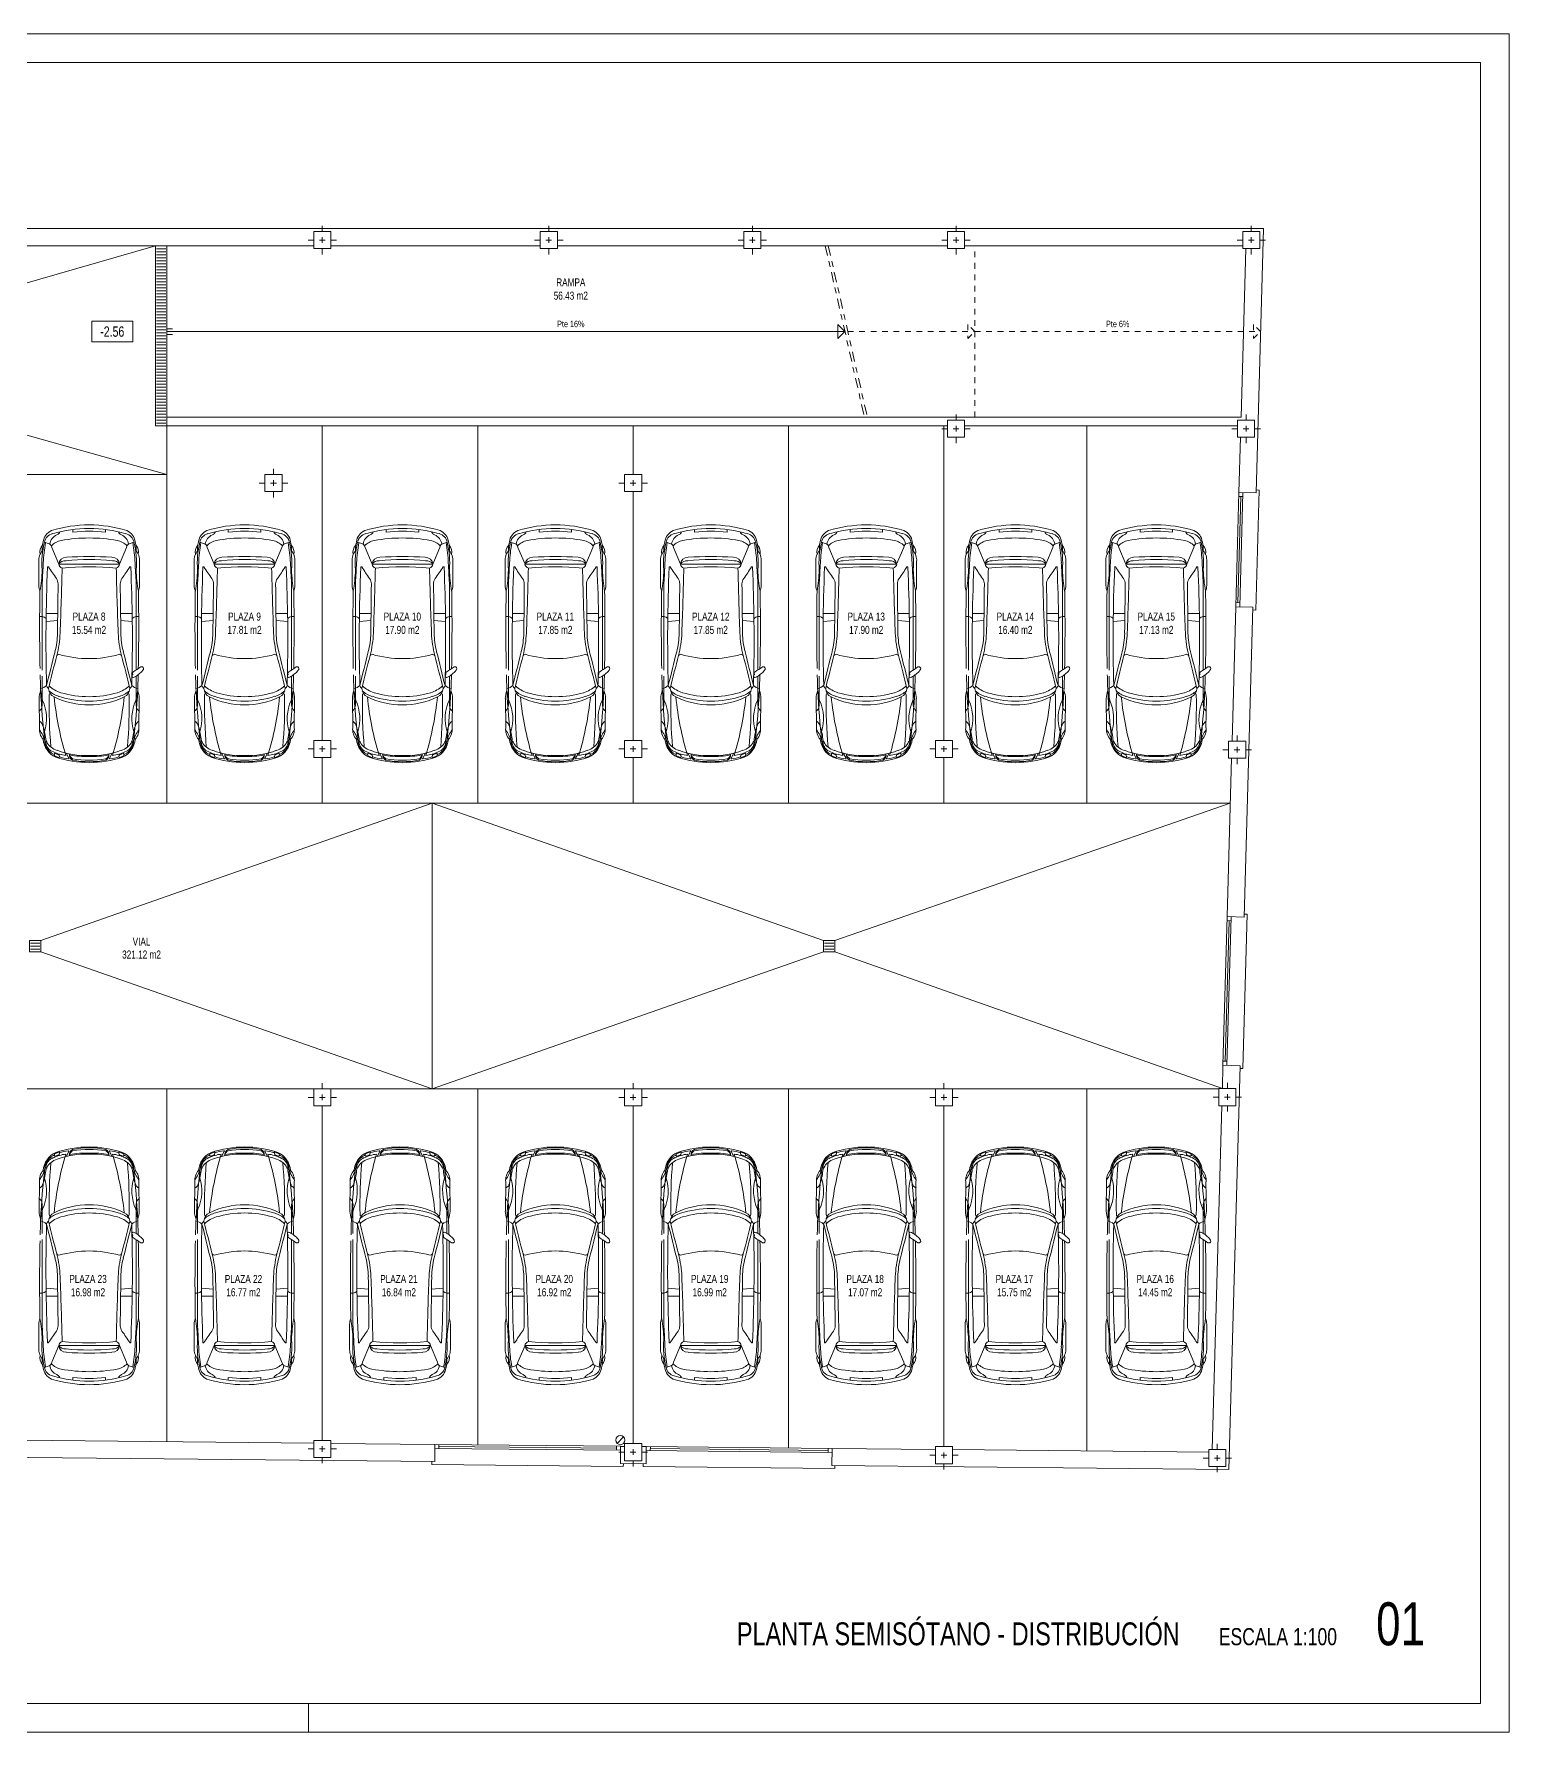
# Model space of a CAD drawing. Header units: millimetres. Extents: x 1426 to 1585, y -58 to 4.
# Drawn here: x 1452.66 to 1478.46, y -26.03 to 3.67 of the extents above; entities that cross this region are included whole.
import ezdxf
from ezdxf.enums import TextEntityAlignment as Align

# ---------------------------------------------------------------- set-up
doc = ezdxf.new("R2010")
doc.units = ezdxf.units.MM
doc.header["$LTSCALE"] = 0.35
doc.linetypes.add('DASHDOT', pattern=[1, 0.5, -0.25, 0, -0.25])
doc.linetypes.add('HIDDEN', pattern=[0.375, 0.25, -0.125])
for name, color, linetype, lineweight in [('BAJANTES', 9, 'Continuous', 0), ('CARATULA', 7, 'Continuous', 0), ('CARPINTERIA', 4, 'Continuous', 0), ('ESCALERAS', 7, 'Continuous', 0), ('FORMATO', 7, 'Continuous', 0), ('GRAFISMOS', 8, 'DASHDOT', 0), ('MUEBLES', 7, 'Continuous', 0), ('MUROS', 1, 'Continuous', 0), ('OCULTO', 11, 'HIDDEN', 0), ('PARKING', 9, 'Continuous', 0), ('PENDIENTES', 250, 'Continuous', 0), ('PILARES', 7, 'Continuous', 0), ('SENTIDO_ESCALERA', 9, 'Continuous', 0), ('SUMIDEROS', 8, 'Continuous', 0), ('SUPERFICIES', 2, 'Continuous', 0), ('TEXTOS', 3, 'Continuous', 0)]:
    doc.layers.add(name, color=color, linetype=linetype, lineweight=lineweight)
doc.styles.add('SWIS721 Lt', font='swisscl.ttf')

# ---------------------------------------------------------------- blocks, each defined once
blk = doc.blocks.new('A$C004A565C')
at = {"layer": 'SUMIDEROS'}
for p, q in [((3.15, 0.2), (0, 0.2)), ((0, 0.2), (0, 0)), ((0.048, 0.181), (0.048, 0.019)), ((0.1, 0.181), (0.1, 0.019)), ((0.153, 0.181), (0.153, 0.019)), ((0.205, 0.181), (0.205, 0.019)), ((0.258, 0.181), (0.258, 0.019)), ((0.311, 0.181), (0.311, 0.019)), ((0.363, 0.181), (0.363, 0.019)), ((0.416, 0.181), (0.416, 0.019)), ((0.468, 0.181), (0.468, 0.019)), ((0.521, 0.181), (0.521, 0.019)), ((0.573, 0.181), (0.573, 0.019)), ((0.626, 0.181), (0.626, 0.019)), ((0.679, 0.181), (0.679, 0.019)), ((0.731, 0.181), (0.731, 0.019)), ((0.784, 0.181), (0.784, 0.019)), ((0.836, 0.181), (0.836, 0.019)), ((0.889, 0.181), (0.889, 0.019)), ((0.942, 0.181), (0.942, 0.019)), ((0.994, 0.181), (0.994, 0.019)), ((1.047, 0.181), (1.047, 0.019)), ((1.099, 0.181), (1.099, 0.019)), ((1.152, 0.181), (1.152, 0.019)), ((1.204, 0.181), (1.204, 0.019)), ((1.257, 0.181), (1.257, 0.019)), ((1.31, 0.181), (1.31, 0.019)), ((1.362, 0.181), (1.362, 0.019)), ((1.415, 0.181), (1.415, 0.019)), ((1.467, 0.181), (1.467, 0.019)), ((1.52, 0.181), (1.52, 0.019)), ((1.573, 0.181), (1.573, 0.019)), ((1.625, 0.181), (1.625, 0.019)), ((1.678, 0.181), (1.678, 0.019)), ((1.73, 0.181), (1.73, 0.019)), ((1.783, 0.181), (1.783, 0.019)), ((1.835, 0.181), (1.835, 0.019)), ((1.888, 0.181), (1.888, 0.019)), ((1.941, 0.181), (1.941, 0.019)), ((1.993, 0.181), (1.993, 0.019)), ((2.046, 0.181), (2.046, 0.019)), ((2.098, 0.181), (2.098, 0.019)), ((2.151, 0.181), (2.151, 0.019)), ((2.204, 0.181), (2.204, 0.019)), ((2.256, 0.181), (2.256, 0.019)), ((2.309, 0.181), (2.309, 0.019)), ((2.361, 0.181), (2.361, 0.019)), ((2.414, 0.181), (2.414, 0.019)), ((2.466, 0.181), (2.466, 0.019)), ((2.519, 0.181), (2.519, 0.019)), ((2.572, 0.181), (2.572, 0.019)), ((2.624, 0.181), (2.624, 0.019)), ((2.677, 0.181), (2.677, 0.019)), ((2.729, 0.181), (2.729, 0.019)), ((2.782, 0.181), (2.782, 0.019)), ((2.835, 0.181), (2.835, 0.019)), ((2.887, 0.181), (2.887, 0.019)), ((2.94, 0.181), (2.94, 0.019)), ((2.992, 0.181), (2.992, 0.019)), ((3.045, 0.181), (3.045, 0.019)), ((3.097, 0.181), (3.097, 0.019)), ((3.15, 0), (3.15, 0.2)), ((3.15, 0), (0, 0))]:
    blk.add_line(p, q, dxfattribs=at)
blk = doc.blocks.new('PILAR 30x30')
at = {"layer": 'GRAFISMOS', "ltscale": 0.5}
for p, q in [((0.25, 0), (-0.25, 0)), ((0, 0.25), (0, -0.25))]:
    blk.add_line(p, q, dxfattribs=at)
at = {"layer": 'PILARES'}
blk.add_lwpolyline([(0.15, -0.15), (0.15, 0.15), (-0.15, 0.15), (-0.15, -0.15)], close=True, dxfattribs=at)
blk = doc.blocks.new('COCHEPLAN1')
at = {"layer": 'MUEBLES'}
for p, q in [((-1.754, 0.716), (-1.776, 0.784)), ((-1.394, 0.532), (-1.687, 0.655)), ((-1.022, 0.881), (-1.442, 0.881)), ((0.46, 0.822), (-1.063, 0.822)), ((-0.529, 0.549), (-0.529, 0.753)), ((-0.475, 0.822), (-0.476, 0.866)), ((-0.39, 0.755), (-0.406, 0.551)), ((1.034, 0.822), (0.565, 0.822)), ((0.893, 0.835), (0.818, 0.849)), ((0.991, 0.815), (0.893, 0.835)), ((0.957, 0.876), (1.469, 0.869)), ((1.92, 0.596), (1.941, 0.534)), ((1.952, 0.607), (1.93, 0.609)), ((1.988, 0.534), (1.96, 0.601)), ((-1.394, -0.532), (-1.394, 0.532)), ((1.999, 0.354), (1.912, 0.402)), ((1.948, 0.527), (1.976, 0.521)), ((-1.951, 0.284), (-2, 0.284)), ((-1.951, -0.284), (-2, -0.284)), ((-1.951, -0.284), (-2, -0.284)), ((-1.394, -0.532), (-1.687, -0.655)), ((-0.529, -0.549), (-0.529, -0.753)), ((-0.39, -0.755), (-0.406, -0.551)), ((1.999, -0.354), (1.912, -0.402)), ((1.92, -0.596), (1.941, -0.534)), ((1.948, -0.527), (1.976, -0.521)), ((1.988, -0.534), (1.96, -0.601)), ((-1.754, -0.716), (-1.776, -0.784)), ((-1.022, -0.881), (-1.442, -0.881)), ((0.46, -0.822), (-1.063, -0.822)), ((-0.475, -0.822), (-0.476, -0.866)), ((1.034, -0.822), (0.565, -0.822)), ((0.893, -0.835), (0.818, -0.849)), ((0.991, -0.815), (0.893, -0.835)), ((0.957, -0.876), (1.469, -0.869)), ((1.952, -0.607), (1.93, -0.609))]:
    blk.add_line(p, q, dxfattribs=at)
blk.add_lwpolyline([(0.405, -0.904, 0.50442), (0.427, -0.952)], format="xyb", dxfattribs=at)
for centre, major_axis, ratio, start_param, end_param in [((0.141, 0), (0, -2.229), 0.996225, 4.412458, 5.01232), ((0.237, 0), (0, -2.263), 0.996225, 4.425493, 4.999285), ((-1.756, 0.561), (0, -0.245), 0.996225, 3.248286, 4.303582), ((-1.738, 0.593), (0, -0.195), 0.996225, 3.337969, 4.46488), ((-1.718, 0.489), (0, -0.2), 0.996225, 3.263797, 4.330289), ((-1.513, 0.439), (0, -0.299), 0.996225, 3.871888, 4.537751), ((-1.669, 0.405), (0, -0.416), 0.996225, 2.983991, 3.418619), ((-1.415, -0.696), (0, -1.523), 0.996225, 3.061016, 3.381517), ((-1.275, -2.072), (0, -2.878), 0.996225, 3.190079, 3.314788), ((-1.681, 0.73), (0, -0.0752), 0.996225, -1.382176, -0.080197), ((-1.607, 0.695), (0, -0.17), 0.996225, 2.895381, 3.91943), ((-1.463, 0.633), (0, -0.249), 0.996225, 3.054764, 3.873197), ((-2.661, 26.595), (0, -25.823), 0.996225, 0.048486, 0.062159), ((-1.338, 0.719), (0, -0.00997), 0.996225, 3.185266, 5.721851), ((-3.35, -2.493), (0, -3.784), 0.996225, 2.515822, 2.580259), ((-0.078, -27.69), (0, -28.446), 0.996225, 3.113043, 3.186091), ((-1.371, 3.447), (0, -2.626), 0.996225, 0.029641, 0.173845), ((-1.018, 0.63), (0, -0.251), 0.996225, 2.732088, 3.158663), ((-0.388, 0.824), (0, -0.0874), 0.996225, -1.552402, -0.654788), ((-0.225, 2.055), (0, -1.502), 0.996225, 0.02527, 0.244708), ((9.424, -35.865), (0, -37.635), 0.996225, 3.375568, 3.391873), ((7.518, -27.682), (0, -29.186), 0.996225, 3.375404, 3.395831), ((0.519, 0.93), (0, -0.282), 0.996225, 0.855703, 1.282372), ((0.709, 0.659), (0, -0.0888), 0.996225, 2.179305, 2.890601), ((0.395, 0.362), (0, -0.48), 0.996225, 1.850212, 2.347467), ((0.775, 0.538), (0, -0.172), 0.996225, 2.021722, 3.101655), ((0.977, 0.409), (0, -0.468), 0.996225, 3.18371, 3.489069), ((0.227, -11.992), (0, -12.854), 0.996225, 3.025994, 3.09545), ((0.458, 0.385), (0, -0.486), 0.996225, 1.87991, 2.283611), ((0.893, 0.671), (0, -0.0273), 0.996225, 3.162382, 4.296419), ((1.07, -7.874), (0, -8.575), 0.996225, 3.055062, 3.162382), ((0.301, -5.276), (0, -5.923), 0.996225, 2.857432, 3.034955), ((-0.337, 0), (0, -1.41), 0.996225, 1.121085, 2.020508), ((1.312, 1.528), (0, -0.782), 0.996225, -0.423594, 0.297256), ((1.057, 0.984), (0, -0.163), 0.996225, -0.142434, 0.827047), ((1.489, 0.957), (0, -0.159), 0.996225, -0.995852, -0.277136), ((1.857, 2.256), (0, -1.51), 0.996225, -0.277136, -0.108106), ((1.495, 0.605), (0, -0.266), 0.996225, 2.419719, 3.23963), ((1.802, 1.248), (0, -0.481), 0.996225, -0.66869, -0.205847), ((1.64, 0.43), (0, -0.375), 0.996225, 1.990042, 3.061855), ((1.695, 0.521), (0, -0.255), 0.996225, 2.139144, 3.10575), ((1.719, 0.75), (0, -0.00997), 0.996225, 3.027571, 5.729103), ((1.598, 0.493), (0, -0.275), 0.996225, 1.815783, 2.70232), ((1.697, 0.552), (0, -0.209), 0.996225, 1.926, 3.027571), ((1.215, 0.309), (0, -0.749), 0.996225, 1.70516, 2.005587), ((1.33, 0.287), (0, -0.691), 0.996225, 2.055089, 2.139144), ((1.93, 0.599), (0, -0.00997), 0.996225, 3.055423, 5.034267), ((1.951, 0.598), (0, -0.00997), 0.996225, 1.959263, 3.055423), ((-1.948, 0.533), (0, -0.0161), 0.996225, -0.668064, 0.587848), ((-1.992, 0.6), (0, -0.096), 0.996225, 0.587848, 1.188697), ((0.813, 0), (0, -2.674), 0.996225, 4.527623, 4.897155), ((4.012, 0), (0, -5.56), 0.996225, 4.640849, 4.783929), ((-1.383, 0.402), (0, -0.13), 0.996225, 3.221491, 4.749842), ((2.57, 0), (0, -4.058), 0.996225, 4.612278, 4.8125), ((-1.302, 0.412), (0, -0.151), 0.996225, 3.798516, 4.756897), ((-1.401, 0.454), (0, -0.0787), 0.996225, 1.819127, 3.055487), ((3.62, 0), (0, -4.985), 0.996225, 4.617377, 4.807401), ((-3.109, 78.54), (0, -78.087), 0.996225, 0.022941, 0.037568), ((-1.049, 0.703), (0, -0.159), 0.996225, -0.625771, 0.008154), ((-2.06, 125.111), (0, -124.571), 0.996225, 0.008154, 0.015091), ((-0.273, 2.452), (0, -1.946), 0.996225, 0.044468, 0.249452), ((0.228, 0.529), (0, -0.0429), 0.996225, 3.638679, 4.70378), ((-1.611, 0), (0, -1.878), 0.996225, 1.28529, 1.856303), ((-0.846, 0), (0, -1.778), 0.996225, 1.288755, 1.852837), ((-0.699, 0), (0, -1.709), 0.996225, 1.253901, 1.887691), ((0.542, 0.058), (0, -1.418), 0.996225, 1.53016, 1.932241), ((1.944, 0.245), (0, -0.102), 0.996225, 2.017939, 3.326581), ((1.95, 0.537), (0, -0.00997), 0.996225, -1.248919, -0.225867), ((1.889, 0.216), (0, -0.142), 0.996225, 2.110862, 2.746268), ((0.494, 0.056), (0, -1.484), 0.996225, 1.532826, 1.764395), ((1.978, 0.53), (0, -0.00997), 0.996225, -0.225867, 1.959263), ((1.33, 0.287), (0, -0.691), 0.996225, 1.682971, 1.915367), ((0.316, 0), (0, -1.77), 0.996225, 1.235223, 1.90637), ((2.004, 0.363), (0, -0.00997), 0.996225, -0.499169, 1.682971), ((0.13, 0), (0, -2.108), 0.996225, 4.577484, 4.847294), ((0.542, -0.058), (0, -1.418), 0.996225, 1.209352, 1.611433), ((0.494, -0.056), (0, -1.484), 0.996225, 1.377198, 1.608767), ((0.521, 0), (0, -1.522), 0.996225, 1.379655, 1.761937), ((0.547, 0), (0, -1.522), 0.996225, 1.379655, 1.761937), ((1.944, -0.245), (0, -0.102), 0.996225, -0.184989, 1.123654), ((1.931, -0.257), (0, -0.0861), 0.996225, 0.171876, 1.188621), ((-1.948, -0.533), (0, -0.0161), 0.996225, 2.553744, 3.809656), ((-1.992, -0.6), (0, -0.096), 0.996225, 1.952896, 2.553744), ((-1.718, -0.489), (0, -0.2), 0.996225, -1.188697, -0.122205), ((-1.513, -0.439), (0, -0.299), 0.996225, -1.396158, -0.730295), ((-1.383, -0.402), (0, -0.13), 0.996225, 4.674936, 6.203287), ((-1.302, -0.412), (0, -0.151), 0.996225, 4.667881, 5.626262), ((-1.401, -0.454), (0, -0.0787), 0.996225, 0.086105, 1.322465), ((-3.35, 2.493), (0, -3.784), 0.996225, 0.561334, 0.625771), ((-3.109, -78.54), (0, -78.087), 0.996225, 3.104025, 3.118652), ((-1.049, -0.703), (0, -0.159), 0.996225, 3.133439, 3.767363), ((-2.06, -125.111), (0, -124.571), 0.996225, 3.126502, 3.133439), ((-0.273, -2.452), (0, -1.946), 0.996225, 2.892141, 3.097125), ((-0.225, -2.055), (0, -1.502), 0.996225, 2.896884, 3.116323), ((0.228, -0.529), (0, -0.0429), 0.996225, -1.562187, -0.497086), ((7.518, 27.682), (0, -29.186), 0.996225, -0.254238, -0.233812), ((0.395, -0.362), (0, -0.48), 0.996225, 0.794125, 1.291381), ((0.458, -0.385), (0, -0.486), 0.996225, 0.857982, 1.261682), ((0.301, 5.276), (0, -5.923), 0.996225, 0.106638, 0.284161), ((1.64, -0.43), (0, -0.375), 0.996225, 0.079737, 1.15155), ((1.598, -0.493), (0, -0.275), 0.996225, 0.439272, 1.32581), ((1.215, -0.309), (0, -0.749), 0.996225, 1.136006, 1.436433), ((1.95, -0.537), (0, -0.00997), 0.996225, 3.36746, 4.390511), ((1.978, -0.53), (0, -0.00997), 0.996225, 1.182329, 3.36746), ((1.33, -0.287), (0, -0.691), 0.996225, 1.226225, 1.458622), ((2.004, -0.363), (0, -0.00997), 0.996225, 1.458622, 3.640761), ((-1.756, -0.561), (0, -0.245), 0.996225, -1.16199, -0.106693), ((-1.738, -0.593), (0, -0.195), 0.996225, -1.323288, -0.196377), ((-1.669, -0.405), (0, -0.416), 0.996225, -0.277026, 0.157602), ((-1.415, 0.696), (0, -1.523), 0.996225, -0.239925, 0.080577), ((-1.275, 2.072), (0, -2.878), 0.996225, -0.173196, -0.048486), ((-1.681, -0.73), (0, -0.0752), 0.996225, 3.22179, 4.523769), ((-1.607, -0.695), (0, -0.17), 0.996225, -0.777837, 0.246212), ((-1.463, -0.633), (0, -0.249), 0.996225, -0.731605, 0.086829), ((-2.661, -26.595), (0, -25.823), 0.996225, 3.079434, 3.093107), ((-1.338, -0.719), (0, -0.00997), 0.996225, 3.702927, 6.239512), ((-0.078, 27.69), (0, -28.446), 0.996225, -0.044498, 0.02234), ((-1.371, -3.447), (0, -2.626), 0.996225, 2.967748, 3.111951), ((-1.018, -0.63), (0, -0.251), 0.996225, -0.01707, 0.409505), ((-0.288, 33.649), (0, -34.516), 0.996225, -0.018339, 0.021029), ((-0.388, -0.824), (0, -0.0874), 0.996225, 3.79638, 4.693995), ((9.424, 35.865), (0, -37.635), 0.996225, -0.25028, -0.233975), ((-1.9, 0.727), (2.291, -1.649), 0.957227, 0.008438, 0.065867), ((-1.017, 0.436), (1.539, -1.318), 0.466894, -0.085623, 0.116411), ((0.512, -0.78), (0, -0.0223), 0.996225, 2.784477, 4.452019), ((0.53, -0.739), (0, -0.0225), 0.996225, -0.508211, 0.943505), ((-0.288, 33.649), (0, -34.516), 0.996225, 0.024138, 0.032157), ((0.564, -0.777), (0, -0.0284), 0.996225, 2.593981, 3.703795), ((-0.078, 27.69), (0, -28.446), 0.996225, 0.022904, 0.02855), ((0.561, -0.774), (0, -0.0277), 0.996225, 0.978087, 2.441722), ((0.709, -0.659), (0, -0.0888), 0.996225, 0.250992, 0.962288), ((0.519, -0.93), (0, -0.282), 0.996225, 1.859221, 2.28589), ((0.775, -0.538), (0, -0.172), 0.996225, 0.039937, 1.119871), ((0.227, 11.992), (0, -12.854), 0.996225, 0.046142, 0.115598), ((0.977, -0.409), (0, -0.468), 0.996225, -0.347476, -0.042118), ((0.893, -0.671), (0, -0.0273), 0.996225, -1.154827, -0.020789), ((1.07, 7.874), (0, -8.575), 0.996225, -0.020789, 0.086531), ((1.312, -1.528), (0, -0.782), 0.996225, 2.844336, 3.565187), ((1.057, -0.984), (0, -0.163), 0.996225, 2.314545, 3.284026), ((1.489, -0.957), (0, -0.159), 0.996225, 3.418729, 4.137445), ((1.857, -2.256), (0, -1.51), 0.996225, 3.249699, 3.418729), ((1.495, -0.605), (0, -0.266), 0.996225, -0.098037, 0.721874), ((1.802, -1.248), (0, -0.481), 0.996225, 3.34744, 3.810282), ((1.695, -0.521), (0, -0.255), 0.996225, 0.035843, 1.002449), ((1.719, -0.75), (0, -0.00997), 0.996225, 3.695675, 6.397207), ((1.697, -0.552), (0, -0.209), 0.996225, 0.114022, 1.215592), ((1.33, -0.287), (0, -0.691), 0.996225, 1.002449, 1.086504), ((1.93, -0.599), (0, -0.00997), 0.996225, 4.390511, 6.369355), ((1.951, -0.598), (0, -0.00997), 0.996225, 0.086169, 1.182329), ((0.429, -0.911), (-0.0514, -0.0113), 0.775889, 1.361305, 2.142485)]:
    blk.add_ellipse(centre, major_axis=major_axis, ratio=ratio, start_param=start_param, end_param=end_param, dxfattribs=at)
at = {"layer": 'MUEBLES', "extrusion": (0, 0, -1)}
for start_param, end_param in [(-0.018339, 0.021029), (0.024138, 0.032157)]:
    blk.add_ellipse((-0.288, -33.649), major_axis=(0, 34.516), ratio=0.996225, start_param=start_param, end_param=end_param, dxfattribs=at)
blk = doc.blocks.new('A$C1FE058DA')
at = {"layer": 'CARPINTERIA'}
for p, q in [((2.7, 0.35), (0, 0.35)), ((0, 0.35), (0, 0.3)), ((2.7, 0.3), (2.7, 0.35)), ((2.65, 0.07), (0.05, 0.07)), ((2.65, 0), (0.05, 0)), ((0.12, 0), (0.12, 0.07)), ((2.58, 0.035), (0.12, 0.035)), ((2.58, 0), (2.58, 0.07))]:
    blk.add_line(p, q, dxfattribs=at)
blk = doc.blocks.new('A$C262F5313')
at = {"layer": 'CARPINTERIA'}
for p, q in [((2.1, 0.35), (0, 0.35)), ((0, 0.35), (0, 0.3)), ((2.1, 0.3), (2.1, 0.35)), ((2.05, 0.07), (0.05, 0.07)), ((2.05, 0), (0.05, 0)), ((0.12, 0), (0.12, 0.07)), ((1.98, 0.035), (0.12, 0.035)), ((1.98, 0), (1.98, 0.07))]:
    blk.add_line(p, q, dxfattribs=at)
blk = doc.blocks.new('A$C2CD919A1')
at = {"layer": 'CARPINTERIA'}
for p, q in [((3.35, 0.35), (0, 0.35)), ((0, 0.35), (0, 0.3)), ((3.35, 0.3), (3.35, 0.35)), ((3.3, 0.07), (0.05, 0.07)), ((3.3, 0), (0.05, 0)), ((0.12, 0), (0.12, 0.07)), ((3.23, 0.035), (0.12, 0.035)), ((3.23, 0), (3.23, 0.07))]:
    blk.add_line(p, q, dxfattribs=at)
blk = doc.blocks.new('SUMIDERO')
at = {"layer": 'SUMIDEROS'}
for p, q in [((0.1, 0.1), (-0.1, 0.1)), ((-0.1, -0.1), (-0.1, 0.1)), ((0.081, 0.052), (-0.081, 0.052)), ((0.081, 0), (-0.081, 0)), ((0.1, -0.1), (0.1, 0.1)), ((-0.1, -0.1), (0.1, -0.1)), ((0.081, -0.052), (-0.081, -0.052))]:
    blk.add_line(p, q, dxfattribs=at)
blk = doc.blocks.new('bajante')
at = {"layer": 'BAJANTES'}
blk.add_line((-0.039, -0.039), (0.039, 0.039), dxfattribs=at)
blk.add_circle((0, 0), 0.055, dxfattribs=at)

msp = doc.modelspace()

# ---------------------------------------------------------------- linework, layer by layer
at = {"layer": 'ESCALERAS'}
msp.add_line((1454.984, -3.035), (1454.984, -0.035), dxfattribs=at)
at = {"layer": 'FORMATO'}
msp.add_line((1457.462, -26.03), (1457.462, -25.53), dxfattribs=at)
msp.add_lwpolyline([(1478.462, 3.67), (1478.462, -26.03), (1425.962, -26.03), (1425.962, 3.67)], close=True, dxfattribs=at)
at = {"layer": 'FORMATO', "color": 1}
msp.add_lwpolyline([(1477.962, 3.17), (1477.962, -25.53), (1426.462, -25.53), (1426.462, 3.17)], close=True, dxfattribs=at)
at = {"layer": 'GRAFISMOS'}
for p, q in [((1466.502, -0.035), (1467.187, -3.035)), ((1466.554, -0.035), (1467.238, -3.035))]:
    msp.add_line(p, q, dxfattribs=at)
at = {"layer": 'MUROS'}
for p, q in [((1430.364, 0.265), (1474.167, 0.265)), ((1474.167, 0.265), (1474.038, -4.356)), ((1457.553, -0.035), (1457.553, -0.085)), ((1457.553, -0.085), (1457.853, -0.085)), ((1457.853, -0.085), (1457.853, -0.035)), ((1461.515, -0.035), (1461.515, -0.085)), ((1461.515, -0.085), (1461.815, -0.085)), ((1461.815, -0.085), (1461.815, -0.035)), ((1465.076, -0.035), (1465.076, -0.085)), ((1465.076, -0.085), (1465.376, -0.085)), ((1465.376, -0.085), (1465.376, -0.035)), ((1468.638, -0.035), (1468.638, -0.085)), ((1468.638, -0.085), (1468.938, -0.085)), ((1468.938, -0.085), (1468.938, -0.035)), ((1468.638, -3.185), (1468.638, -3.385)), ((1468.938, -3.385), (1468.938, -3.185)), ((1468.638, -3.385), (1468.938, -3.385)), ((1473.738, -4.347), (1474.038, -4.356)), ((1473.682, -6.347), (1473.616, -8.699)), ((1473.682, -6.347), (1473.982, -6.355)), ((1473.982, -6.355), (1473.831, -11.777)), ((1473.555, -8.699), (1473.555, -8.999)), ((1473.616, -8.699), (1473.555, -8.699)), ((1473.608, -8.999), (1473.531, -11.768)), ((1473.555, -8.999), (1473.608, -8.999)), ((1473.831, -11.777), (1473.531, -11.768)), ((1473.458, -14.367), (1473.758, -14.375)), ((1473.758, -14.375), (1473.561, -21.44)), ((1473.447, -14.775), (1473.385, -14.775)), ((1473.385, -14.775), (1473.385, -15.075)), ((1473.385, -15.075), (1473.438, -15.075)), ((1457.553, -20.979), (1457.553, -20.929)), ((1457.553, -20.929), (1457.853, -20.929)), ((1457.853, -20.929), (1457.853, -20.982)), ((1459.669, -21.3), (1459.672, -21)), ((1462.99, -21.033), (1462.99, -20.984)), ((1462.99, -20.984), (1463.29, -20.984)), ((1463.29, -20.984), (1463.29, -21.037)), ((1466.618, -21.37), (1466.621, -21.07)), ((1468.428, -21.088), (1468.428, -21.038)), ((1468.428, -21.038), (1468.728, -21.038)), ((1468.728, -21.038), (1468.728, -21.091)), ((1473.209, -21.137), (1473.209, -21.087)), ((1473.212, -21.087), (1473.271, -21.087))]:
    msp.add_line(p, q, dxfattribs=at)
at = {"layer": 'MUROS', "lineweight": 0}
for p, q in [((1452.415, -0.035), (1457.553, -0.035)), ((1457.853, -0.035), (1461.515, -0.035)), ((1461.815, -0.035), (1465.076, -0.035)), ((1465.376, -0.035), (1468.638, -0.035)), ((1468.938, -0.035), (1473.804, -0.035)), ((1473.804, -0.035), (1473.804, -0.085)), ((1473.804, -0.085), (1473.857, -0.085)), ((1454.984, -3.035), (1473.774, -3.035)), ((1454.984, -3.185), (1454.984, -3.035)), ((1454.984, -3.185), (1468.638, -3.185)), ((1468.938, -3.185), (1473.712, -3.185)), ((1473.712, -3.185), (1473.712, -3.385)), ((1473.712, -3.385), (1473.765, -3.385))]:
    msp.add_line(p, q, dxfattribs=at)
at = {"layer": 'MUROS'}
for points in [[(1473.857, -0.085), (1473.774, -3.035)], [(1473.765, -3.385), (1473.738, -4.347)], [(1473.458, -14.367), (1473.447, -14.775)], [(1473.438, -15.075), (1473.271, -21.087)], [(1457.553, -20.979), (1452.415, -20.927)], [(1459.672, -21), (1457.853, -20.982)], [(1463.29, -21.037), (1463.371, -21.037), (1463.368, -21.337), (1462.919, -21.333), (1462.922, -21.033), (1462.99, -21.033)], [(1468.428, -21.088), (1466.621, -21.07)], [(1459.669, -21.3), (1444.868, -21.151)], [(1473.561, -21.44), (1466.618, -21.37)], [(1473.209, -21.137), (1468.728, -21.091)]]:
    msp.add_lwpolyline(points, dxfattribs=at)
for points in [[(1456.699, -4.035), (1456.999, -4.035), (1456.999, -4.335), (1456.699, -4.335)], [(1462.99, -4.035), (1463.29, -4.035), (1463.29, -4.335), (1462.99, -4.335)], [(1457.553, -8.685), (1457.853, -8.685), (1457.853, -8.985), (1457.553, -8.985)], [(1462.99, -8.685), (1463.29, -8.685), (1463.29, -8.985), (1462.99, -8.985)], [(1468.428, -8.685), (1468.728, -8.685), (1468.728, -8.985), (1468.428, -8.985)], [(1457.553, -14.78), (1457.853, -14.78), (1457.853, -15.08), (1457.553, -15.08)], [(1462.99, -14.78), (1463.29, -14.78), (1463.29, -15.08), (1462.99, -15.08)], [(1468.428, -14.78), (1468.728, -14.78), (1468.728, -15.08), (1468.428, -15.08)]]:
    msp.add_lwpolyline(points, close=True, dxfattribs=at)
at = {"layer": 'OCULTO'}
for p, q in [((1469.116, -3.035), (1469.116, -0.035)), ((1468.993, -1.412), (1468.993, -1.659)), ((1469.116, -1.535), (1468.993, -1.412)), ((1473.993, -1.412), (1473.993, -1.659)), ((1474.116, -1.535), (1473.993, -1.412)), ((1466.896, -1.535), (1469.116, -1.535)), ((1468.993, -1.659), (1469.116, -1.535)), ((1469.116, -1.535), (1474.116, -1.535)), ((1473.993, -1.659), (1474.116, -1.535))]:
    msp.add_line(p, q, dxfattribs=at)
at = {"layer": 'PARKING'}
for p, q in [((1454.984, -9.785), (1454.984, -3.185)), ((1457.703, -3.185), (1457.703, -8.685)), ((1460.422, -3.185), (1460.422, -9.785)), ((1463.14, -3.185), (1463.14, -4.035)), ((1465.859, -3.185), (1465.859, -9.785)), ((1468.578, -3.185), (1468.578, -8.685)), ((1452.415, -4.035), (1454.988, -4.035)), ((1463.14, -4.335), (1463.14, -8.685)), ((1457.703, -9.785), (1457.703, -8.985)), ((1463.14, -8.985), (1463.14, -9.785)), ((1468.578, -8.985), (1468.578, -9.785)), ((1445.965, -9.785), (1473.586, -9.785)), ((1452.415, -14.78), (1457.553, -14.78)), ((1454.984, -20.953), (1454.984, -14.78)), ((1457.853, -14.78), (1462.99, -14.78)), ((1460.422, -21.008), (1460.422, -14.78)), ((1463.29, -14.78), (1468.428, -14.78)), ((1465.859, -21.062), (1465.859, -14.78)), ((1468.728, -14.78), (1473.385, -14.78)), ((1457.703, -20.929), (1457.703, -15.08)), ((1463.14, -20.984), (1463.14, -15.08)), ((1468.578, -21.038), (1468.578, -15.08))]:
    msp.add_line(p, q, dxfattribs=at)
at = {"layer": 'PARKING', "lineweight": 0}
for p, q in [((1471.078, -3.185), (1471.078, -9.785)), ((1471.078, -21.115), (1471.078, -14.78))]:
    msp.add_line(p, q, dxfattribs=at)
at = {"layer": 'PENDIENTES'}
for p, q in [((1448.187, -1.935), (1454.784, -0.035)), ((1448.187, -2.135), (1454.984, -4.035)), ((1459.626, -9.785), (1452.781, -12.183)), ((1459.626, -9.785), (1459.626, -14.78)), ((1459.626, -9.785), (1466.471, -12.183)), ((1466.671, -12.183), (1473.586, -9.785)), ((1459.626, -14.78), (1452.781, -12.383)), ((1459.626, -14.78), (1466.471, -12.383)), ((1466.671, -12.383), (1473.447, -14.775))]:
    msp.add_line(p, q, dxfattribs=at)
at = {"layer": 'SENTIDO_ESCALERA'}
for p, q in [((1466.721, -1.412), (1466.721, -1.659)), ((1466.844, -1.535), (1466.721, -1.412)), ((1455.084, -1.485), (1454.984, -1.485)), ((1454.984, -1.535), (1466.844, -1.535)), ((1454.984, -1.585), (1455.084, -1.585)), ((1466.721, -1.659), (1466.844, -1.535))]:
    msp.add_line(p, q, dxfattribs=at)
at = {"layer": 'TEXTOS', "color": 9}
msp.add_lwpolyline([(1454.388, -1.355), (1454.388, -1.715), (1453.67, -1.715), (1453.67, -1.355)], close=True, dxfattribs=at)

# ---------------------------------------------------------------- block references
at = {"layer": 'BAJANTES', "xscale": -1.454545454542448, "yscale": 1.454545454542448, "zscale": 1.454545454542448, "rotation": 90}
msp.add_blockref('bajante', (1462.915, -20.924), dxfattribs=at)
at = {"layer": 'CARPINTERIA'}
for name, p, rotation in [('A$C262F5313', (1473.739, -4.297), 268.4015228784006), ('A$C1FE058DA', (1473.532, -11.718), 268.4015228784006), ('A$C2CD919A1', (1462.972, -21.033), 179.4221194382215), ('A$C2CD919A1', (1466.671, -21.071), 179.4221194382215)]:
    msp.add_blockref(name, p, dxfattribs=dict(at, rotation=rotation))
at = {"layer": 'MUEBLES', "xscale": -1, "rotation": 90}
for p in [(1453.625, -6.996), (1456.343, -6.996), (1459.105, -6.996), (1461.781, -6.996), (1464.5, -6.996), (1467.218, -6.996), (1469.828, -6.996), (1472.292, -6.996)]:
    msp.add_blockref('COCHEPLAN1', p, dxfattribs=at)
at = {"layer": 'MUEBLES', "rotation": 90}
for p in [(1453.625, -17.876), (1456.343, -17.876), (1459.062, -17.876), (1461.781, -17.876), (1464.5, -17.876), (1467.218, -17.876), (1469.828, -17.876), (1472.292, -17.876)]:
    msp.add_blockref('COCHEPLAN1', p, dxfattribs=at)
at = {"layer": 'PILARES'}
for p in [(1457.703, 0.065), (1461.665, 0.065), (1465.226, 0.065), (1468.788, 0.065), (1473.954, 0.065), (1468.788, -3.235), (1473.862, -3.235), (1463.14, -4.185), (1457.703, -8.835), (1463.14, -8.835), (1468.578, -8.835), (1473.705, -8.849), (1463.14, -14.93), (1468.578, -14.93), (1473.535, -14.925), (1457.703, -21.079), (1463.14, -21.134), (1468.578, -21.188), (1473.359, -21.237)]:
    msp.add_blockref('PILAR 30x30', p, dxfattribs=at)
at = {"layer": 'PILARES', "xscale": -1}
for p in [(1456.849, -4.185), (1457.703, -14.93), (1463.14, -14.93)]:
    msp.add_blockref('PILAR 30x30', p, dxfattribs=at)
at = {"layer": 'SUMIDEROS', "rotation": 90}
msp.add_blockref('A$C004A565C', (1454.984, -3.185), dxfattribs=at)
at = {"layer": 'SUMIDEROS'}
for p in [(1452.681, -12.283), (1466.571, -12.283)]:
    msp.add_blockref('SUMIDERO', p, dxfattribs=at)

# ---------------------------------------------------------------- texts
at = {"layer": 'CARATULA', "color": 7, "insert": (1461.361, -23.762), "char_height": 0.4, "width": 15.60134, "attachment_point": 1, "style": 'SWIS721 Lt'}
msp.add_mtext('\\pi3.5941;PLANTA SEMISÓTANO - DISTRIBUCIÓN      {\\H0.75x;\\C4;ESCALA 1:100}      {\\H1.875x;\\C3;01}', dxfattribs=at)
at = {"layer": 'SUPERFICIES', "style": 'SWIS721 Lt'}
for s, p in [('56.43 m2', (1462.05, -0.837)), ('15.54 m2', (1453.623, -6.683)), ('17.81 m2', (1456.342, -6.683)), ('17.90 m2', (1459.103, -6.683)), ('17.85 m2', (1461.779, -6.683)), ('17.85 m2', (1464.498, -6.683)), ('17.90 m2', (1467.217, -6.683)), ('16.40 m2', (1469.826, -6.683)), ('17.13 m2', (1472.291, -6.683)), ('321.12 m2', (1454.541, -12.361)), ('16.98 m2', (1453.605, -18.268)), ('16.77 m2', (1456.324, -18.268)), ('16.84 m2', (1459.043, -18.268)), ('16.92 m2', (1461.761, -18.268)), ('16.99 m2', (1464.48, -18.268)), ('17.07 m2', (1467.199, -18.268)), ('15.75 m2', (1469.808, -18.268)), ('14.45 m2', (1472.273, -18.268))]:
    msp.add_text(s, height=0.14, dxfattribs=at).set_placement(p, align=Align.TOP_CENTER)
at = {"layer": 'TEXTOS', "style": 'SWIS721 Lt'}
for s, height, p in [('RAMPA', 0.14, (1462.05, -0.674)), ('-2.56', 0.18, (1454.029, -1.535)), ('PLAZA 8', 0.14, (1453.623, -6.52)), ('PLAZA 9', 0.14, (1456.342, -6.52)), ('PLAZA 10', 0.14, (1459.103, -6.52)), ('PLAZA 11', 0.14, (1461.779, -6.52)), ('PLAZA 12', 0.14, (1464.498, -6.52)), ('PLAZA 13', 0.14, (1467.217, -6.52)), ('PLAZA 14', 0.14, (1469.826, -6.52)), ('PLAZA 15', 0.14, (1472.291, -6.52)), ('VIAL', 0.14, (1454.541, -12.204)), ('PLAZA 23', 0.14, (1453.605, -18.105)), ('PLAZA 22', 0.14, (1456.324, -18.105)), ('PLAZA 21', 0.14, (1459.043, -18.105)), ('PLAZA 20', 0.14, (1461.761, -18.105)), ('PLAZA 19', 0.14, (1464.48, -18.105)), ('PLAZA 18', 0.14, (1467.199, -18.105)), ('PLAZA 17', 0.14, (1469.808, -18.105)), ('PLAZA 16', 0.14, (1472.273, -18.105))]:
    msp.add_text(s, height=height, dxfattribs=at).set_placement(p, align=Align.MIDDLE)
at = {"layer": 'TEXTOS', "color": 7, "style": 'SWIS721 Lt'}
for s, p in [('Pte 16%', (1462.05, -1.402)), ('Pte 6%', (1471.616, -1.402))]:
    msp.add_text(s, height=0.112, dxfattribs=at).set_placement(p, align=Align.MIDDLE)

doc.saveas('drawing.dxf')
